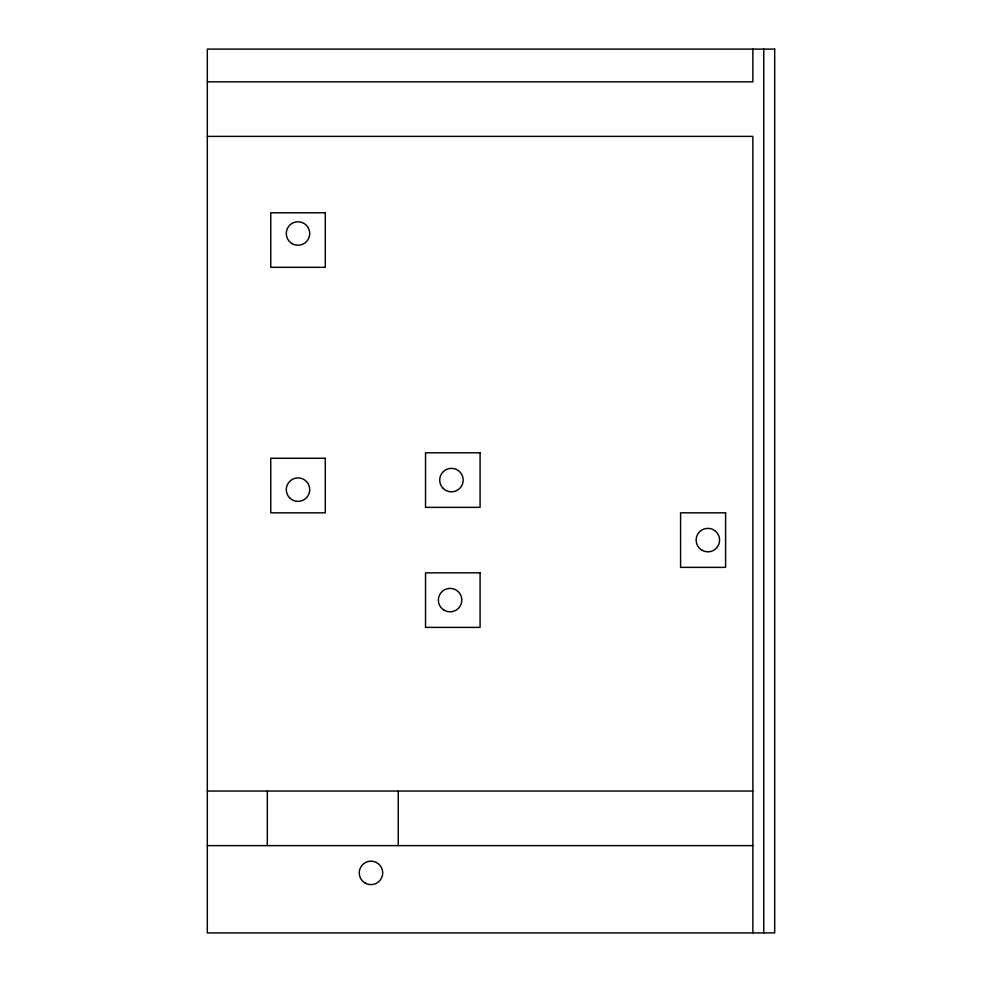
<?xml version="1.0" encoding="UTF-8"?>
<svg xmlns="http://www.w3.org/2000/svg" width="982" height="982" viewBox="0 0 982 982"><rect width="100%" height="100%" fill="white"/><g stroke="black" fill="none" stroke-linecap="round" stroke-linejoin="round"><path stroke-width="1.47" d="M207.312 81.837L752.863 81.837L752.863 49.1M207.312 136.388L752.863 136.388L752.863 932.9M207.312 791.05L752.863 791.05M207.312 845.612L752.863 845.612M763.775 49.1L763.775 932.9M398.25 791.05L398.25 845.612M267.325 791.05L267.325 845.612M774.688 49.1L207.312 49.1L207.312 932.9L774.688 932.9L774.688 49.1M325.288 212.763L270.737 212.763L270.737 267.325L325.288 267.325L325.288 212.763M480.088 452.812L425.537 452.812L425.537 507.363L480.088 507.363L480.088 452.812M325.288 458.263L270.737 458.263L270.737 512.825L325.288 512.825L325.288 458.263M725.588 512.825L680.575 512.825L680.575 567.375L725.588 567.375L725.588 512.825M480.088 572.837L425.537 572.837L425.537 627.388L480.088 627.388L480.088 572.837M365.108 883.051A11.735 11.735 0 0 0 382.71 872.888A11.735 11.735 0 0 0 365.108 862.736A11.735 11.735 0 0 0 365.108 883.051M444.22 610.264A11.735 11.735 0 0 0 461.81 600.112A11.735 11.735 0 0 0 444.22 589.949A11.735 11.735 0 0 0 444.22 610.264M443.152 488.385A11.735 11.735 0 0 0 462.78 483.119A11.735 11.735 0 0 0 448.406 468.758A11.735 11.735 0 0 0 443.152 488.385M701.995 550.264A11.735 11.735 0 0 0 719.585 540.1A11.735 11.735 0 0 0 701.995 529.936A11.735 11.735 0 0 0 701.995 550.264M289.715 497.935A11.735 11.735 0 0 0 309.342 492.669A11.735 11.735 0 0 0 294.968 478.308A11.735 11.735 0 0 0 289.715 497.935M292.145 243.659A11.735 11.735 0 0 0 309.735 233.495A11.735 11.735 0 0 0 292.145 223.344A11.735 11.735 0 0 0 292.145 243.659"/></g></svg>
